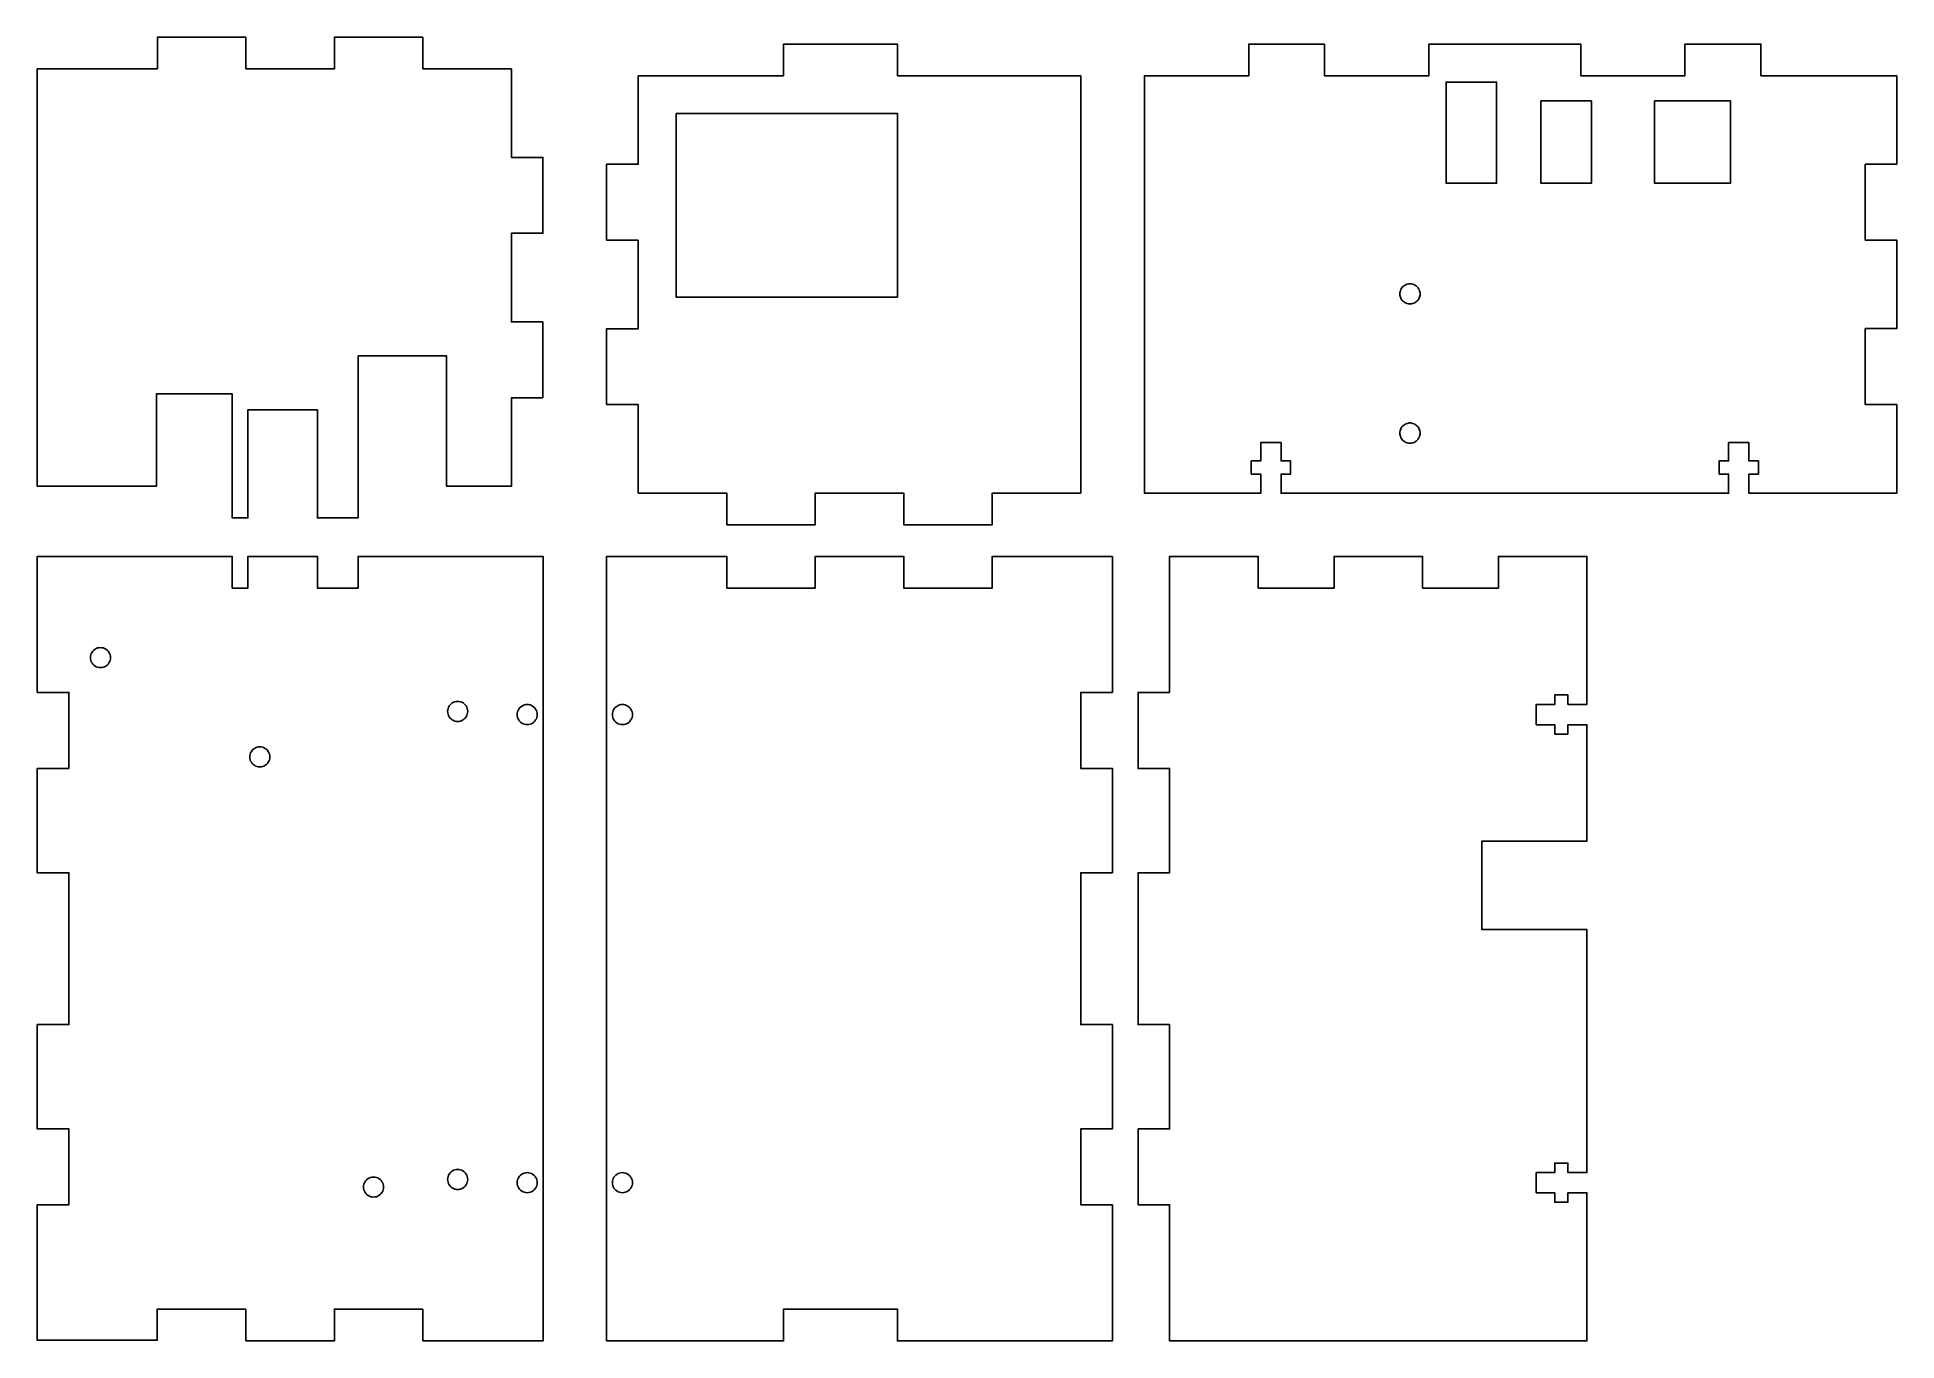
# Model space of a CAD drawing. Header units: millimetres. Extents: x 5 to 299, y 5 to 211.
import ezdxf

# ---------------------------------------------------------------- set-up
doc = ezdxf.new("R2010")
doc.units = ezdxf.units.MM

msp = doc.modelspace()

# ---------------------------------------------------------------- linework, layer by layer
at = {"flags": 128}
for points in [[(24, 206.08), (24, 211.09), (37.99, 211.09), (24, 211.09)], [(37.99, 206.08), (51.97, 206.08), (51.97, 211.09), (51.97, 206.08)], [(37.99, 211.09), (37.99, 206.08), (37.99, 211.09)], [(65.96, 211.09), (51.97, 211.09)], [(65.96, 211.09), (65.96, 206.08), (65.96, 211.09)], [(140.98, 210.01), (122.99, 210.01), (140.98, 210.01)], [(122.99, 210.01), (122.99, 205)], [(140.98, 205), (140.98, 210.01)], [(277.46, 205), (298.94, 205), (298.94, 191), (293.95, 191), (293.95, 179.01), (298.94, 179.01), (298.94, 165.01), (293.95, 165.01), (293.95, 153), (298.94, 153), (298.94, 139), (275.56, 139), (275.56, 142.01), (277.06, 142.01), (277.06, 144.11), (275.56, 144.11), (275.56, 147), (272.36, 147), (272.36, 144.11), (270.86, 144.11), (270.86, 142.01), (272.36, 142.01), (272.36, 139), (201.61, 139), (201.61, 142.01), (203.11, 142.01), (203.11, 144.11), (201.61, 144.11), (201.61, 147), (198.41, 147), (198.41, 144.11), (196.91, 144.11), (196.91, 142.01), (198.41, 142.01), (198.41, 139), (180.02, 139), (180.02, 205), (196.51, 205), (196.51, 210), (196.51, 205), (180.02, 205), (180.02, 139), (198.41, 139), (198.41, 142.01), (196.91, 142.01), (196.91, 144.11), (198.41, 144.11), (198.41, 147), (201.61, 147), (201.61, 144.11), (203.11, 144.11), (203.11, 142.01), (201.61, 142.01), (201.61, 139), (272.36, 139), (272.36, 142.01), (270.86, 142.01), (270.86, 144.11), (272.36, 144.11), (272.36, 147), (275.56, 147), (275.56, 144.11), (277.06, 144.11), (277.06, 142.01), (275.56, 142.01), (275.56, 139), (298.94, 139), (298.94, 153), (293.95, 153), (293.95, 165.01), (298.94, 165.01), (298.94, 179.01), (293.95, 179.01), (293.95, 191), (298.94, 191), (298.94, 205)], [(208.5, 210), (196.51, 210)], [(208.5, 210), (208.5, 205)], [(248.98, 210), (224.99, 210)], [(224.99, 210), (224.99, 205)], [(248.98, 205), (248.98, 210)], [(265.46, 210), (277.46, 210)], [(265.46, 210), (265.46, 205)], [(277.46, 205), (277.46, 210)], [(24, 206.08), (5.01, 206.08), (24, 206.08)], [(5.01, 206.08), (5.01, 140.09)], [(65.96, 206.08), (79.95, 206.08), (79.95, 192.08), (84.95, 192.08), (79.95, 192.08), (79.95, 206.08)], [(122.99, 205), (100.01, 205), (100.01, 191), (100.01, 205)], [(140.98, 205), (169.95, 205), (169.95, 139.01), (169.95, 205)], [(208.5, 205), (224.99, 205)], [(227.69, 188), (235.68, 188), (235.68, 204), (227.69, 204), (227.69, 188)], [(227.69, 204), (235.68, 204), (235.68, 188), (227.69, 188), (227.69, 204)], [(248.98, 205), (265.46, 205)], [(242.68, 188), (250.68, 188), (250.68, 201), (242.68, 201), (242.68, 188)], [(242.68, 201), (250.68, 201), (250.68, 188), (242.68, 188), (242.68, 201)], [(260.66, 188), (272.65, 188), (272.65, 201), (260.66, 201), (260.66, 188)], [(260.66, 201), (272.65, 201), (272.65, 188), (260.66, 188), (260.66, 201)], [(106, 199.01), (106, 170.01), (140.98, 170.01), (140.98, 199.01), (106, 199.01)], [(140.98, 170.01), (106, 170.01), (106, 199.01), (140.98, 199.01), (140.98, 170.01)], [(84.95, 166.08), (79.95, 166.08), (79.95, 180.09), (84.95, 180.09), (84.95, 192.08), (84.95, 180.09), (79.95, 180.09), (79.95, 166.08)], [(95.01, 179.01), (95.01, 191)], [(100.01, 191), (95.01, 191), (100.01, 191)], [(100.01, 179.01), (95.01, 179.01), (100.01, 179.01)], [(100.01, 179.01), (100.01, 165)], [(223.59, 170.5), (223.58, 170.67), (223.55, 170.84), (223.5, 171.01), (223.44, 171.18), (223.36, 171.32), (223.26, 171.47), (223.15, 171.6), (223.02, 171.72), (222.88, 171.83), (222.74, 171.91), (222.58, 171.99), (222.42, 172.04), (222.25, 172.08), (222.08, 172.1), (221.9, 172.1), (221.73, 172.08), (221.56, 172.04), (221.4, 171.99), (221.24, 171.91), (221.1, 171.83), (220.96, 171.72), (220.83, 171.6), (220.72, 171.47), (220.62, 171.32), (220.54, 171.18), (220.48, 171.01), (220.43, 170.84), (220.4, 170.67), (220.39, 170.5), (220.4, 170.33), (220.43, 170.16), (220.48, 169.99), (220.54, 169.83), (220.62, 169.68), (220.72, 169.54), (220.83, 169.4), (220.96, 169.28), (221.1, 169.18), (221.24, 169.09), (221.4, 169.02), (221.56, 168.97), (221.73, 168.93), (221.9, 168.91), (222.08, 168.91), (222.25, 168.93), (222.42, 168.97), (222.58, 169.02), (222.74, 169.09), (222.88, 169.18), (223.02, 169.28), (223.15, 169.4), (223.26, 169.54), (223.36, 169.68), (223.44, 169.83), (223.5, 169.99), (223.55, 170.16), (223.58, 170.33), (223.59, 170.5)], [(223.59, 170.5), (223.58, 170.67), (223.55, 170.84), (223.5, 171.01), (223.44, 171.18), (223.36, 171.32), (223.26, 171.47), (223.15, 171.6), (223.02, 171.72), (222.88, 171.83), (222.74, 171.91), (222.58, 171.99), (222.42, 172.04), (222.25, 172.08), (222.08, 172.1), (221.9, 172.1), (221.73, 172.08), (221.56, 172.04), (221.4, 171.99), (221.24, 171.91), (221.1, 171.83), (220.96, 171.72), (220.83, 171.6), (220.72, 171.47), (220.62, 171.32), (220.54, 171.18), (220.48, 171.01), (220.43, 170.84), (220.4, 170.67), (220.39, 170.5), (220.4, 170.33), (220.43, 170.16), (220.48, 169.99), (220.54, 169.83), (220.62, 169.68), (220.72, 169.54), (220.83, 169.4), (220.96, 169.28), (221.1, 169.18), (221.24, 169.09), (221.4, 169.02), (221.56, 168.97), (221.73, 168.93), (221.9, 168.91), (222.08, 168.91), (222.25, 168.93), (222.42, 168.97), (222.58, 169.02), (222.74, 169.09), (222.88, 169.18), (223.02, 169.28), (223.15, 169.4), (223.26, 169.54), (223.36, 169.68), (223.44, 169.83), (223.5, 169.99), (223.55, 170.16), (223.58, 170.33), (223.59, 170.5)], [(84.95, 154.09), (84.95, 166.08)], [(95.01, 153.01), (95.01, 165)], [(100.01, 165), (95.01, 165), (100.01, 165)], [(49.29, 135.08), (55.73, 135.08), (55.73, 160.69), (69.72, 160.69), (69.72, 140.09), (69.72, 160.69), (55.73, 160.69), (55.73, 135.08)], [(49.29, 152.19), (38.3, 152.19), (38.3, 135.08), (35.83, 135.08), (35.83, 154.69), (23.84, 154.69), (23.84, 140.09), (23.84, 154.69), (35.83, 154.69), (35.83, 135.08), (38.3, 135.08), (38.3, 152.19)], [(79.95, 154.09), (79.95, 140.09)], [(84.95, 154.09), (79.95, 154.09), (84.95, 154.09)], [(100.01, 153.01), (95.01, 153.01), (100.01, 153.01)], [(100.01, 153.01), (100.01, 139.01), (114, 139.01), (114, 134), (127.98, 134), (127.98, 139.01), (141.97, 139.01), (141.97, 134), (155.96, 134), (155.96, 139.01), (169.95, 139.01), (155.96, 139.01), (155.96, 134), (141.97, 134), (141.97, 139.01), (127.98, 139.01), (127.98, 134), (114, 134), (114, 139.01), (100.01, 139.01)], [(49.29, 152.19), (49.29, 135.08)], [(223.59, 148.5), (223.58, 148.67), (223.55, 148.84), (223.5, 149.01), (223.44, 149.18), (223.36, 149.32), (223.26, 149.47), (223.15, 149.6), (223.02, 149.72), (222.88, 149.83), (222.74, 149.91), (222.58, 149.99), (222.42, 150.04), (222.25, 150.08), (222.08, 150.1), (221.9, 150.1), (221.73, 150.08), (221.56, 150.04), (221.4, 149.99), (221.24, 149.91), (221.1, 149.83), (220.96, 149.72), (220.83, 149.6), (220.72, 149.47), (220.62, 149.32), (220.54, 149.18), (220.48, 149.01), (220.43, 148.84), (220.4, 148.67), (220.39, 148.5), (220.4, 148.33), (220.43, 148.16), (220.48, 147.99), (220.54, 147.83), (220.62, 147.68), (220.72, 147.54), (220.83, 147.4), (220.96, 147.28), (221.1, 147.18), (221.24, 147.09), (221.4, 147.02), (221.56, 146.97), (221.73, 146.93), (221.9, 146.91), (222.08, 146.91), (222.25, 146.93), (222.42, 146.97), (222.58, 147.02), (222.74, 147.09), (222.88, 147.18), (223.02, 147.28), (223.15, 147.4), (223.26, 147.54), (223.36, 147.68), (223.44, 147.83), (223.5, 147.99), (223.55, 148.16), (223.58, 148.33), (223.59, 148.5)], [(223.59, 148.5), (223.58, 148.67), (223.55, 148.84), (223.5, 149.01), (223.44, 149.18), (223.36, 149.32), (223.26, 149.47), (223.15, 149.6), (223.02, 149.72), (222.88, 149.83), (222.74, 149.91), (222.58, 149.99), (222.42, 150.04), (222.25, 150.08), (222.08, 150.1), (221.9, 150.1), (221.73, 150.08), (221.56, 150.04), (221.4, 149.99), (221.24, 149.91), (221.1, 149.83), (220.96, 149.72), (220.83, 149.6), (220.72, 149.47), (220.62, 149.32), (220.54, 149.18), (220.48, 149.01), (220.43, 148.84), (220.4, 148.67), (220.39, 148.5), (220.4, 148.33), (220.43, 148.16), (220.48, 147.99), (220.54, 147.83), (220.62, 147.68), (220.72, 147.54), (220.83, 147.4), (220.96, 147.28), (221.1, 147.18), (221.24, 147.09), (221.4, 147.02), (221.56, 146.97), (221.73, 146.93), (221.9, 146.91), (222.08, 146.91), (222.25, 146.93), (222.42, 146.97), (222.58, 147.02), (222.74, 147.09), (222.88, 147.18), (223.02, 147.28), (223.15, 147.4), (223.26, 147.54), (223.36, 147.68), (223.44, 147.83), (223.5, 147.99), (223.55, 148.16), (223.58, 148.33), (223.59, 148.5)], [(23.84, 140.09), (5.01, 140.09), (23.84, 140.09)], [(69.72, 140.09), (79.95, 140.09), (69.72, 140.09)], [(38.3, 129.01), (49.29, 129.01), (49.29, 124), (55.73, 124), (55.73, 129.01), (84.96, 129.01), (84.96, 5), (65.96, 5), (84.96, 5), (84.96, 129.01), (55.73, 129.01), (55.73, 124), (49.29, 124), (49.29, 129.01), (38.3, 129.01), (38.3, 124), (35.82, 124), (35.82, 129.01), (5, 129.01), (5, 107.5), (10.01, 107.5), (10.01, 95.5), (5, 95.5), (5, 79.01), (5, 95.5), (10.01, 95.5), (10.01, 107.5), (5, 107.5), (5, 129.01), (35.82, 129.01), (35.82, 124), (38.3, 124)], [(174.96, 129.01), (155.96, 129.01), (155.96, 124), (141.98, 124), (141.98, 129.01), (127.98, 129.01), (127.98, 124), (113.99, 124), (113.99, 129.01), (95, 129.01), (113.99, 129.01), (113.99, 124), (127.98, 124), (127.98, 129.01), (141.98, 129.01), (141.98, 124), (155.96, 124), (155.96, 129.01)], [(95, 5), (95, 129.01)], [(174.96, 129.01), (174.96, 107.5)], [(233.36, 84.01), (249.95, 84.01), (249.95, 102.4), (246.96, 102.4), (246.96, 100.91), (244.86, 100.91), (244.86, 102.4), (241.95, 102.4), (241.95, 105.6), (244.86, 105.6), (244.86, 107.1), (246.96, 107.1), (246.96, 105.6), (249.95, 105.6), (249.95, 129.01), (235.97, 129.01), (235.97, 124), (223.97, 124), (223.97, 129.01), (209.98, 129.01), (209.98, 124), (198, 124), (198, 129.01), (184, 129.01), (198, 129.01), (198, 124), (209.98, 124), (209.98, 129.01), (223.97, 129.01), (223.97, 124), (235.97, 124), (235.97, 129.01), (249.95, 129.01), (249.95, 105.6), (246.96, 105.6), (246.96, 107.1), (244.86, 107.1), (244.86, 105.6), (241.95, 105.6), (241.95, 102.4), (244.86, 102.4), (244.86, 100.91), (246.96, 100.91), (246.96, 102.4), (249.95, 102.4), (249.95, 84.01), (233.36, 84.01), (233.36, 70.01), (249.95, 70.01), (249.95, 31.61), (246.96, 31.61), (246.96, 33.11), (244.86, 33.11), (244.86, 31.61), (241.95, 31.61), (241.95, 28.41), (244.86, 28.41), (244.86, 26.91), (246.96, 26.91), (246.96, 28.41), (249.95, 28.41), (249.95, 5), (184, 5), (184, 26.51), (179, 26.51), (179, 38.51), (179, 26.51), (184, 26.51), (184, 5), (249.95, 5), (249.95, 28.41), (246.96, 28.41), (246.96, 26.91), (244.86, 26.91), (244.86, 28.41), (241.95, 28.41), (241.95, 31.61), (244.86, 31.61), (244.86, 33.11), (246.96, 33.11), (246.96, 31.61), (249.95, 31.61), (249.95, 70.01), (233.36, 70.01)], [(184, 129.01), (184, 107.5)], [(16.59, 113.01), (16.57, 113.24), (16.52, 113.46), (16.44, 113.67), (16.33, 113.86), (16.2, 114.05), (16.04, 114.21), (15.85, 114.34), (15.66, 114.45), (15.45, 114.53), (15.23, 114.58), (15, 114.6), (14.77, 114.58), (14.55, 114.53), (14.34, 114.45), (14.15, 114.34), (13.95, 114.21), (13.8, 114.05), (13.67, 113.86), (13.55, 113.67), (13.48, 113.46), (13.43, 113.24), (13.41, 113.01), (13.43, 112.78), (13.48, 112.56), (13.55, 112.35), (13.67, 112.16), (13.8, 111.96), (13.95, 111.81), (14.15, 111.68), (14.34, 111.56), (14.55, 111.49), (14.77, 111.44), (15, 111.42), (15.23, 111.44), (15.45, 111.49), (15.66, 111.56), (15.85, 111.68), (16.04, 111.81), (16.2, 111.96), (16.33, 112.16), (16.44, 112.35), (16.52, 112.56), (16.57, 112.78), (16.59, 113.01)], [(16.59, 113.01), (16.57, 113.24), (16.52, 113.46), (16.44, 113.67), (16.33, 113.86), (16.2, 114.05), (16.04, 114.21), (15.85, 114.34), (15.66, 114.45), (15.45, 114.53), (15.23, 114.58), (15, 114.6), (14.77, 114.58), (14.55, 114.53), (14.34, 114.45), (14.15, 114.34), (13.95, 114.21), (13.8, 114.05), (13.67, 113.86), (13.55, 113.67), (13.48, 113.46), (13.43, 113.24), (13.41, 113.01), (13.43, 112.78), (13.48, 112.56), (13.55, 112.35), (13.67, 112.16), (13.8, 111.96), (13.95, 111.81), (14.15, 111.68), (14.34, 111.56), (14.55, 111.49), (14.77, 111.44), (15, 111.42), (15.23, 111.44), (15.45, 111.49), (15.66, 111.56), (15.85, 111.68), (16.04, 111.81), (16.2, 111.96), (16.33, 112.16), (16.44, 112.35), (16.52, 112.56), (16.57, 112.78), (16.59, 113.01)], [(73.05, 104.51), (73.03, 104.74), (72.98, 104.96), (72.9, 105.17), (72.79, 105.36), (72.66, 105.55), (72.5, 105.71), (72.31, 105.84), (72.12, 105.95), (71.91, 106.03), (71.69, 106.08), (71.46, 106.09), (71.23, 106.08), (71.01, 106.03), (70.8, 105.95), (70.61, 105.84), (70.41, 105.71), (70.26, 105.55), (70.13, 105.36), (70.01, 105.17), (69.94, 104.96), (69.89, 104.74), (69.87, 104.51), (69.89, 104.27), (69.94, 104.06), (70.01, 103.85), (70.13, 103.66), (70.26, 103.46), (70.41, 103.31), (70.61, 103.18), (70.8, 103.06), (71.01, 102.98), (71.23, 102.93), (71.46, 102.92), (71.69, 102.93), (71.91, 102.98), (72.12, 103.06), (72.31, 103.18), (72.5, 103.31), (72.66, 103.46), (72.79, 103.66), (72.9, 103.85), (72.98, 104.06), (73.03, 104.27), (73.05, 104.51)], [(73.05, 104.51), (73.03, 104.74), (72.98, 104.96), (72.9, 105.17), (72.79, 105.36), (72.66, 105.55), (72.5, 105.71), (72.31, 105.84), (72.12, 105.95), (71.91, 106.03), (71.69, 106.08), (71.46, 106.09), (71.23, 106.08), (71.01, 106.03), (70.8, 105.95), (70.61, 105.84), (70.41, 105.71), (70.26, 105.55), (70.13, 105.36), (70.01, 105.17), (69.94, 104.96), (69.89, 104.74), (69.87, 104.51), (69.89, 104.27), (69.94, 104.06), (70.01, 103.85), (70.13, 103.66), (70.26, 103.46), (70.41, 103.31), (70.61, 103.18), (70.8, 103.06), (71.01, 102.98), (71.23, 102.93), (71.46, 102.92), (71.69, 102.93), (71.91, 102.98), (72.12, 103.06), (72.31, 103.18), (72.5, 103.31), (72.66, 103.46), (72.79, 103.66), (72.9, 103.85), (72.98, 104.06), (73.03, 104.27), (73.05, 104.51)], [(179, 95.5), (184, 95.5), (184, 79.01), (184, 95.5), (179, 95.5), (179, 107.5)], [(179, 107.5), (184, 107.5), (179, 107.5)], [(84.04, 104), (84.03, 104.24), (83.98, 104.46), (83.9, 104.66), (83.78, 104.86), (83.65, 105.05), (83.5, 105.2), (83.3, 105.33), (83.11, 105.45), (82.9, 105.53), (82.68, 105.58), (82.45, 105.59), (82.22, 105.58), (82, 105.53), (81.79, 105.45), (81.6, 105.33), (81.41, 105.2), (81.25, 105.05), (81.12, 104.86), (81.01, 104.66), (80.93, 104.46), (80.88, 104.24), (80.87, 104), (80.88, 103.77), (80.93, 103.55), (81.01, 103.35), (81.12, 103.15), (81.25, 102.96), (81.41, 102.8), (81.6, 102.67), (81.79, 102.56), (82, 102.48), (82.22, 102.43), (82.45, 102.42), (82.68, 102.43), (82.9, 102.48), (83.11, 102.56), (83.3, 102.67), (83.5, 102.8), (83.65, 102.96), (83.78, 103.15), (83.9, 103.35), (83.98, 103.55), (84.03, 103.77), (84.04, 104)], [(84.04, 104), (84.03, 104.24), (83.98, 104.46), (83.9, 104.66), (83.78, 104.86), (83.65, 105.05), (83.5, 105.2), (83.3, 105.33), (83.11, 105.45), (82.9, 105.53), (82.68, 105.58), (82.45, 105.59), (82.22, 105.58), (82, 105.53), (81.79, 105.45), (81.6, 105.33), (81.41, 105.2), (81.25, 105.05), (81.12, 104.86), (81.01, 104.66), (80.93, 104.46), (80.88, 104.24), (80.87, 104), (80.88, 103.77), (80.93, 103.55), (81.01, 103.35), (81.12, 103.15), (81.25, 102.96), (81.41, 102.8), (81.6, 102.67), (81.79, 102.56), (82, 102.48), (82.22, 102.43), (82.45, 102.42), (82.68, 102.43), (82.9, 102.48), (83.11, 102.56), (83.3, 102.67), (83.5, 102.8), (83.65, 102.96), (83.78, 103.15), (83.9, 103.35), (83.98, 103.55), (84.03, 103.77), (84.04, 104)], [(99.09, 104), (99.08, 104.24), (99.03, 104.46), (98.95, 104.66), (98.83, 104.86), (98.7, 105.05), (98.55, 105.2), (98.35, 105.33), (98.16, 105.45), (97.95, 105.53), (97.74, 105.58), (97.5, 105.59), (97.27, 105.58), (97.05, 105.53), (96.85, 105.45), (96.65, 105.33), (96.46, 105.2), (96.3, 105.05), (96.17, 104.86), (96.06, 104.66), (95.98, 104.46), (95.93, 104.24), (95.92, 104), (95.93, 103.77), (95.98, 103.55), (96.06, 103.35), (96.17, 103.15), (96.3, 102.96), (96.46, 102.8), (96.65, 102.67), (96.85, 102.56), (97.05, 102.48), (97.27, 102.43), (97.5, 102.42), (97.74, 102.43), (97.95, 102.48), (98.16, 102.56), (98.35, 102.67), (98.55, 102.8), (98.7, 102.96), (98.83, 103.15), (98.95, 103.35), (99.03, 103.55), (99.08, 103.77), (99.09, 104)], [(99.09, 104), (99.08, 104.24), (99.03, 104.46), (98.95, 104.66), (98.83, 104.86), (98.7, 105.05), (98.55, 105.2), (98.35, 105.33), (98.16, 105.45), (97.95, 105.53), (97.74, 105.58), (97.5, 105.59), (97.27, 105.58), (97.05, 105.53), (96.85, 105.45), (96.65, 105.33), (96.46, 105.2), (96.3, 105.05), (96.17, 104.86), (96.06, 104.66), (95.98, 104.46), (95.93, 104.24), (95.92, 104), (95.93, 103.77), (95.98, 103.55), (96.06, 103.35), (96.17, 103.15), (96.3, 102.96), (96.46, 102.8), (96.65, 102.67), (96.85, 102.56), (97.05, 102.48), (97.27, 102.43), (97.5, 102.42), (97.74, 102.43), (97.95, 102.48), (98.16, 102.56), (98.35, 102.67), (98.55, 102.8), (98.7, 102.96), (98.83, 103.15), (98.95, 103.35), (99.03, 103.55), (99.08, 103.77), (99.09, 104)], [(41.77, 97.31), (41.76, 97.54), (41.71, 97.76), (41.63, 97.97), (41.51, 98.16), (41.38, 98.35), (41.23, 98.51), (41.04, 98.64), (40.84, 98.75), (40.64, 98.83), (40.42, 98.88), (40.18, 98.89), (39.95, 98.88), (39.73, 98.83), (39.53, 98.75), (39.33, 98.64), (39.14, 98.51), (38.98, 98.35), (38.86, 98.16), (38.74, 97.97), (38.66, 97.76), (38.61, 97.54), (38.6, 97.31), (38.61, 97.08), (38.66, 96.86), (38.74, 96.65), (38.86, 96.46), (38.98, 96.26), (39.14, 96.11), (39.33, 95.98), (39.53, 95.86), (39.73, 95.79), (39.95, 95.73), (40.18, 95.72), (40.42, 95.73), (40.64, 95.79), (40.84, 95.86), (41.04, 95.98), (41.23, 96.11), (41.38, 96.26), (41.51, 96.46), (41.63, 96.65), (41.71, 96.86), (41.76, 97.08), (41.77, 97.31)], [(41.77, 97.31), (41.76, 97.54), (41.71, 97.76), (41.63, 97.97), (41.51, 98.16), (41.38, 98.35), (41.23, 98.51), (41.04, 98.64), (40.84, 98.75), (40.64, 98.83), (40.42, 98.88), (40.18, 98.89), (39.95, 98.88), (39.73, 98.83), (39.53, 98.75), (39.33, 98.64), (39.14, 98.51), (38.98, 98.35), (38.86, 98.16), (38.74, 97.97), (38.66, 97.76), (38.61, 97.54), (38.6, 97.31), (38.61, 97.08), (38.66, 96.86), (38.74, 96.65), (38.86, 96.46), (38.98, 96.26), (39.14, 96.11), (39.33, 95.98), (39.53, 95.86), (39.73, 95.79), (39.95, 95.73), (40.18, 95.72), (40.42, 95.73), (40.64, 95.79), (40.84, 95.86), (41.04, 95.98), (41.23, 96.11), (41.38, 96.26), (41.51, 96.46), (41.63, 96.65), (41.71, 96.86), (41.76, 97.08), (41.77, 97.31)], [(174.96, 79.01), (174.96, 95.5)], [(37.98, 10.01), (23.99, 10.01), (23.99, 5.09), (5, 5.09), (5, 26.51), (10.01, 26.51), (10.01, 38.51), (5, 38.51), (5, 55), (10.01, 55), (10.01, 79.01), (5, 79.01), (10.01, 79.01), (10.01, 55), (5, 55), (5, 38.51), (10.01, 38.51), (10.01, 26.51), (5, 26.51), (5, 5.09), (23.99, 5.09), (23.99, 10.01)], [(174.96, 55), (169.95, 55), (169.95, 79.01), (174.96, 79.01), (169.95, 79.01), (169.95, 55)], [(179, 55), (184, 55), (184, 38.51), (184, 55), (179, 55), (179, 79.01)], [(179, 79.01), (184, 79.01), (179, 79.01)], [(174.96, 38.51), (174.96, 55)], [(174.96, 26.51), (169.95, 26.51), (169.95, 38.51), (174.96, 38.51), (169.95, 38.51), (169.95, 26.51)], [(179, 38.51), (184, 38.51), (179, 38.51)], [(59.76, 29.31), (59.74, 29.54), (59.69, 29.76), (59.62, 29.97), (59.5, 30.16), (59.37, 30.36), (59.22, 30.51), (59.02, 30.64), (58.83, 30.76), (58.62, 30.83), (58.4, 30.89), (58.17, 30.9), (57.94, 30.89), (57.72, 30.83), (57.51, 30.76), (57.32, 30.64), (57.13, 30.51), (56.97, 30.36), (56.84, 30.16), (56.73, 29.97), (56.65, 29.76), (56.6, 29.54), (56.58, 29.31), (56.6, 29.08), (56.65, 28.86), (56.73, 28.65), (56.84, 28.46), (56.97, 28.27), (57.13, 28.11), (57.32, 27.98), (57.51, 27.87), (57.72, 27.79), (57.94, 27.74), (58.17, 27.73), (58.4, 27.74), (58.62, 27.79), (58.83, 27.87), (59.02, 27.98), (59.22, 28.11), (59.37, 28.27), (59.5, 28.46), (59.62, 28.65), (59.69, 28.86), (59.74, 29.08), (59.76, 29.31)], [(59.76, 29.31), (59.74, 29.54), (59.69, 29.76), (59.62, 29.97), (59.5, 30.16), (59.37, 30.36), (59.22, 30.51), (59.02, 30.64), (58.83, 30.76), (58.62, 30.83), (58.4, 30.89), (58.17, 30.9), (57.94, 30.89), (57.72, 30.83), (57.51, 30.76), (57.32, 30.64), (57.13, 30.51), (56.97, 30.36), (56.84, 30.16), (56.73, 29.97), (56.65, 29.76), (56.6, 29.54), (56.58, 29.31), (56.6, 29.08), (56.65, 28.86), (56.73, 28.65), (56.84, 28.46), (56.97, 28.27), (57.13, 28.11), (57.32, 27.98), (57.51, 27.87), (57.72, 27.79), (57.94, 27.74), (58.17, 27.73), (58.4, 27.74), (58.62, 27.79), (58.83, 27.87), (59.02, 27.98), (59.22, 28.11), (59.37, 28.27), (59.5, 28.46), (59.62, 28.65), (59.69, 28.86), (59.74, 29.08), (59.76, 29.31)], [(73.05, 30.51), (73.03, 30.74), (72.98, 30.96), (72.9, 31.17), (72.79, 31.36), (72.66, 31.56), (72.5, 31.71), (72.31, 31.84), (72.12, 31.96), (71.91, 32.03), (71.69, 32.09), (71.46, 32.1), (71.23, 32.09), (71.01, 32.03), (70.8, 31.96), (70.61, 31.84), (70.41, 31.71), (70.26, 31.56), (70.13, 31.36), (70.01, 31.17), (69.94, 30.96), (69.89, 30.74), (69.87, 30.51), (69.89, 30.28), (69.94, 30.06), (70.01, 29.85), (70.13, 29.66), (70.26, 29.47), (70.41, 29.31), (70.61, 29.18), (70.8, 29.07), (71.01, 28.99), (71.23, 28.94), (71.46, 28.93), (71.69, 28.94), (71.91, 28.99), (72.12, 29.07), (72.31, 29.18), (72.5, 29.31), (72.66, 29.47), (72.79, 29.66), (72.9, 29.85), (72.98, 30.06), (73.03, 30.28), (73.05, 30.51)], [(73.05, 30.51), (73.03, 30.74), (72.98, 30.96), (72.9, 31.17), (72.79, 31.36), (72.66, 31.56), (72.5, 31.71), (72.31, 31.84), (72.12, 31.96), (71.91, 32.03), (71.69, 32.09), (71.46, 32.1), (71.23, 32.09), (71.01, 32.03), (70.8, 31.96), (70.61, 31.84), (70.41, 31.71), (70.26, 31.56), (70.13, 31.36), (70.01, 31.17), (69.94, 30.96), (69.89, 30.74), (69.87, 30.51), (69.89, 30.28), (69.94, 30.06), (70.01, 29.85), (70.13, 29.66), (70.26, 29.47), (70.41, 29.31), (70.61, 29.18), (70.8, 29.07), (71.01, 28.99), (71.23, 28.94), (71.46, 28.93), (71.69, 28.94), (71.91, 28.99), (72.12, 29.07), (72.31, 29.18), (72.5, 29.31), (72.66, 29.47), (72.79, 29.66), (72.9, 29.85), (72.98, 30.06), (73.03, 30.28), (73.05, 30.51)], [(84.04, 30.01), (84.03, 30.24), (83.98, 30.46), (83.9, 30.67), (83.78, 30.86), (83.65, 31.05), (83.5, 31.21), (83.3, 31.34), (83.11, 31.45), (82.9, 31.53), (82.68, 31.58), (82.45, 31.6), (82.22, 31.58), (82, 31.53), (81.79, 31.45), (81.6, 31.34), (81.41, 31.21), (81.25, 31.05), (81.12, 30.86), (81.01, 30.67), (80.93, 30.46), (80.88, 30.24), (80.87, 30.01), (80.88, 29.78), (80.93, 29.56), (81.01, 29.35), (81.12, 29.16), (81.25, 28.96), (81.41, 28.81), (81.6, 28.68), (81.79, 28.56), (82, 28.49), (82.22, 28.43), (82.45, 28.42), (82.68, 28.43), (82.9, 28.49), (83.11, 28.56), (83.3, 28.68), (83.5, 28.81), (83.65, 28.96), (83.78, 29.16), (83.9, 29.35), (83.98, 29.56), (84.03, 29.78), (84.04, 30.01)], [(84.04, 30.01), (84.03, 30.24), (83.98, 30.46), (83.9, 30.67), (83.78, 30.86), (83.65, 31.05), (83.5, 31.21), (83.3, 31.34), (83.11, 31.45), (82.9, 31.53), (82.68, 31.58), (82.45, 31.6), (82.22, 31.58), (82, 31.53), (81.79, 31.45), (81.6, 31.34), (81.41, 31.21), (81.25, 31.05), (81.12, 30.86), (81.01, 30.67), (80.93, 30.46), (80.88, 30.24), (80.87, 30.01), (80.88, 29.78), (80.93, 29.56), (81.01, 29.35), (81.12, 29.16), (81.25, 28.96), (81.41, 28.81), (81.6, 28.68), (81.79, 28.56), (82, 28.49), (82.22, 28.43), (82.45, 28.42), (82.68, 28.43), (82.9, 28.49), (83.11, 28.56), (83.3, 28.68), (83.5, 28.81), (83.65, 28.96), (83.78, 29.16), (83.9, 29.35), (83.98, 29.56), (84.03, 29.78), (84.04, 30.01)], [(99.09, 30.01), (99.08, 30.24), (99.03, 30.46), (98.95, 30.67), (98.83, 30.86), (98.7, 31.05), (98.55, 31.21), (98.35, 31.34), (98.16, 31.45), (97.95, 31.53), (97.74, 31.58), (97.5, 31.6), (97.27, 31.58), (97.05, 31.53), (96.85, 31.45), (96.65, 31.34), (96.46, 31.21), (96.3, 31.05), (96.17, 30.86), (96.06, 30.67), (95.98, 30.46), (95.93, 30.24), (95.92, 30.01), (95.93, 29.78), (95.98, 29.56), (96.06, 29.35), (96.17, 29.16), (96.3, 28.96), (96.46, 28.81), (96.65, 28.68), (96.85, 28.56), (97.05, 28.49), (97.27, 28.43), (97.5, 28.42), (97.74, 28.43), (97.95, 28.49), (98.16, 28.56), (98.35, 28.68), (98.55, 28.81), (98.7, 28.96), (98.83, 29.16), (98.95, 29.35), (99.03, 29.56), (99.08, 29.78), (99.09, 30.01)], [(99.09, 30.01), (99.08, 30.24), (99.03, 30.46), (98.95, 30.67), (98.83, 30.86), (98.7, 31.05), (98.55, 31.21), (98.35, 31.34), (98.16, 31.45), (97.95, 31.53), (97.74, 31.58), (97.5, 31.6), (97.27, 31.58), (97.05, 31.53), (96.85, 31.45), (96.65, 31.34), (96.46, 31.21), (96.3, 31.05), (96.17, 30.86), (96.06, 30.67), (95.98, 30.46), (95.93, 30.24), (95.92, 30.01), (95.93, 29.78), (95.98, 29.56), (96.06, 29.35), (96.17, 29.16), (96.3, 28.96), (96.46, 28.81), (96.65, 28.68), (96.85, 28.56), (97.05, 28.49), (97.27, 28.43), (97.5, 28.42), (97.74, 28.43), (97.95, 28.49), (98.16, 28.56), (98.35, 28.68), (98.55, 28.81), (98.7, 28.96), (98.83, 29.16), (98.95, 29.35), (99.03, 29.56), (99.08, 29.78), (99.09, 30.01)], [(174.96, 26.51), (174.96, 5)], [(65.96, 10.01), (51.98, 10.01), (51.98, 5), (37.98, 5), (51.98, 5), (51.98, 10.01)], [(37.98, 10.01), (37.98, 5)], [(65.96, 10.01), (65.96, 5)], [(95, 5), (122.99, 5), (122.99, 10.01), (140.97, 10.01), (140.97, 5), (174.96, 5), (140.97, 5), (140.97, 10.01), (122.99, 10.01), (122.99, 5)]]:
    msp.add_lwpolyline(points, close=True, dxfattribs=at)
for points in [[(174.96, 107.5), (169.95, 107.5), (169.95, 95.5), (174.96, 95.5)], [(174.96, 95.5), (169.95, 95.5), (169.95, 107.5), (174.96, 107.5)]]:
    msp.add_lwpolyline(points, dxfattribs=at)

doc.saveas('drawing.dxf')
